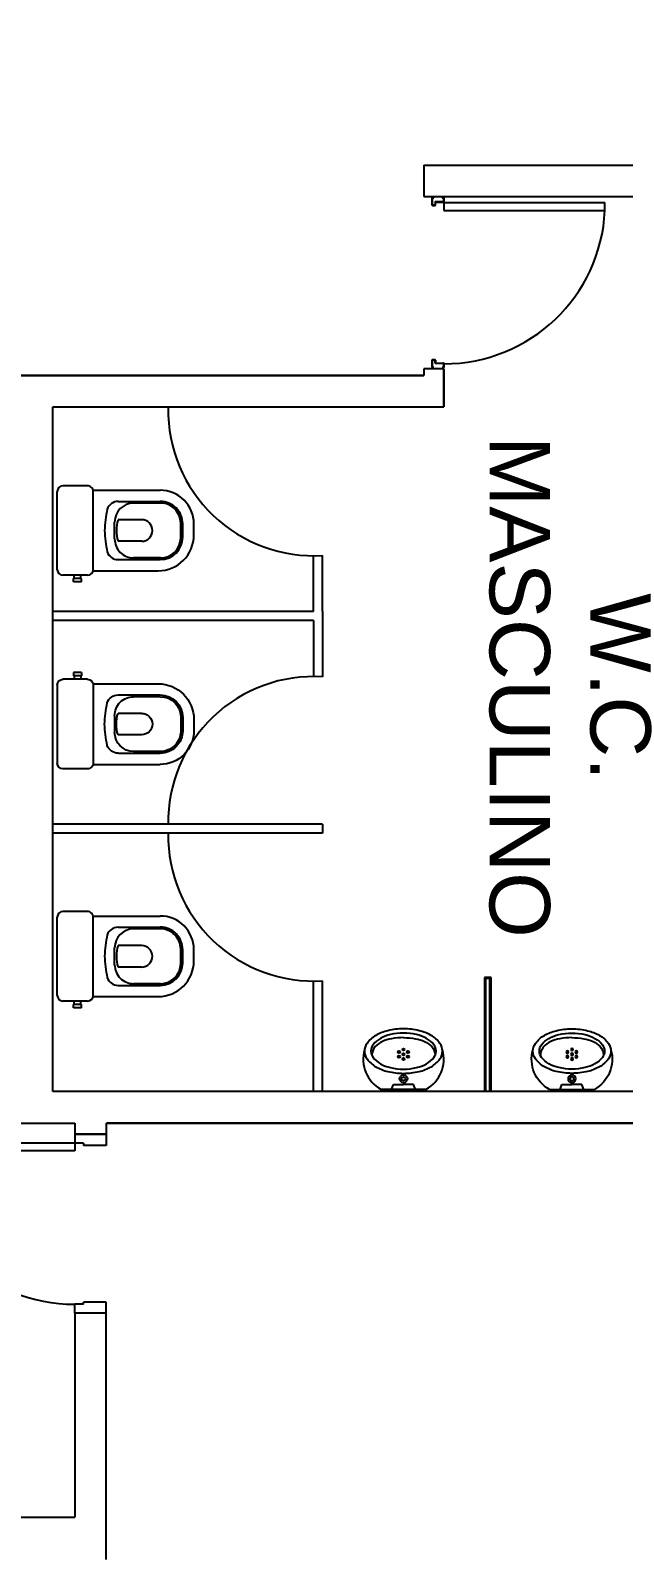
# Model space of a CAD drawing. Header units: metres. Extents: x -331 to 2982, y 362 to 2539.
# Drawn here: x 2873.87 to 2876.52, y 1358.01 to 1364.82 of the extents above; entities that cross this region are included whole.
import ezdxf

# ---------------------------------------------------------------- set-up
doc = ezdxf.new("R2010")
doc.units = ezdxf.units.M
doc.layers.get('0').update_dxf_attribs({"color": 251})
for name, color, linetype in [('Div', 251, 'Continuous'), ('Mob', 251, 'Continuous'), ('Pis', 251, 'Continuous')]:
    doc.layers.add(name, color=color, linetype=linetype)
doc.styles.add('ARIAL', font='arial.ttf')

# ---------------------------------------------------------------- blocks, each defined once
blk = doc.blocks.new('VOG13')
at = {"layer": 'Mob'}
for p, q in [((-20, -15.00000000000006), (-20, -4)), ((-17.5, -1.5), (17.5, -1.5)), ((20, -15), (20, -4)), ((-23, -8.75), (-21.5, -8.75)), ((-23, -12.25), (-23, -8.75)), ((-23, -12.25), (-21.5, -12.25)), ((-21.5, -12.25), (-21.5, -8.75)), ((-21.5, -9), (-20, -9)), ((-21.5, -12), (-20, -12)), ((-18, -17.4494897427839), (-18, -46.5)), ((-17.5, -17.50000000000006), (17.5, -17.5)), ((18, -17.44948974278049), (18, -47.5)), ((-3.75, -27.09999999999991), (3.75, -27.10000000000008)), ((-13, -28.62544588712916), (-13, -35.89999999999992)), ((-4.800000000000182, -39.19999999999987), (-4.800000000000182, -28.60660754293116)), ((4.799999999999727, -39.19999999999987), (4.799999999999727, -28.60660754293133)), ((13, -28.62544588700325), (13, -35.90000000000015)), ((-13, -35.89999999999992), (-13, -47.5)), ((-12.25, -47.60000000000002), (-12.25, -35.59999999999991)), ((12.25, -47.60000000000008), (12.25, -35.60000000000008)), ((13, -35.90000000000015), (13, -47.50000000000006)), ((-3.250000000000455, -56.59999999999997), (3.249999999999545, -56.60000000000008)), ((-3.000000000000455, -57.49999999999994), (2.999999999999545, -57.50000000000006)), ((-2, -62.5), (3, -62.5))]:
    blk.add_line(p, q, dxfattribs=at)
for centre, radius, start, end in [((-17.5, -4), 2.5, 90, 180), ((17.5, -4), 2.5, 0, 90), ((-17.5, -15.00000000000006), 2.5, 180, 270), ((17.5, -15), 2.5, 270, 0), ((-7.813110664907981, -28.66818518254018), 5.18706541523023, 109.3783662082525, 179.5279008906282), ((-3.75, -35.59999999999991), 8.5, 89.99999999999908, 180.0000000000002), ((5.568717784947694, -107.0561904764656), 84.63958132910057, 93.77240367686326, 100.2787942981106), ((-5.568717784948149, -107.0561904764656), 84.63958132910057, 79.72120570188942, 86.22759632313672), ((3.75, -35.60000000000008), 8.5, 0, 89.99999999999899), ((7.813110664907526, -28.66818518254018), 5.18706541523023, 0.4720991093717829, 70.62163379174747), ((-0.8814518079466325, -40.31936161115851), 12.35085534674507, 85.90745438177373, 108.4978685563286), ((0.8814518079461777, -40.31936161115851), 12.35085534674507, 71.50213144367139, 94.09254561822625), ((0, -39.19999999999987), 4.800000000000011, 180, 0), ((-2, -46.5), 16, 180, 270), ((-3, -47.49999999999994), 10, 180.0000000000002, 269.9999999999992), ((-3.25, -47.59999999999997), 9, 180.0000000000002, 269.9999999999986), ((3, -47.50000000000006), 10, 269.9999999999987, 0), ((3, -47.5), 15, 270, 0), ((3.25, -47.60000000000008), 9, 269.9999999999987, 0)]:
    blk.add_arc(centre, radius, start, end, dxfattribs=at)
blk = doc.blocks.new('MIC01')
at = {"layer": 'Mob'}
for p, q in [((-10.02389348735187, 0), (10.02389348735142, 0)), ((-5.302813985662851, 0), (-4.464082119873183, -2.232041059936705)), ((5.302813985662851, 0), (4.464082119872728, -2.232041059936705)), ((-4.464082119873183, -2.232041059936705), (0, -2.232041059936705)), ((4.464082119872728, -2.232041059936705), (0, -2.232041059936705))]:
    blk.add_line(p, q, dxfattribs=at)
for points in [[(-3.410605131648481e-11, -7.142528683921796, 0.05810920625485523), (-6.998402206063929, -7.958627583133079, 0.0717497811945135), (-12.31665105751108, -10.05467209720757, 0.1064940903607846), (-16.29355220466368, -13.61992307159915, 0.1582350419503511), (-17.41837496852531, -17.08520822109523, 0.1582350419503796)], [(17.41837496849075, -17.08520822103526, 0.15823504195034), (16.29355220461775, -13.6199230715431, 0.106494090360777), (12.31665105745287, -10.05467209716522, 0.07174978119451494), (6.998402205997991, -7.958627583108978, 0.05810920625485441), (-3.410605131648481e-11, -7.142528683921796, 0.05810920625485523)], [(-17.41837496852531, -17.08520822109523, 0.1582350419503796), (-16.29355220465141, -20.55049337058756, 0.1064940903607876), (-12.31665105748743, -24.11574434496526, 0.07174978119451024), (-6.998402206033006, -26.21178885902145, 0.05810920625485786), (0, -27.02788775820864, 0.05810920625485522), (6.998402206029823, -26.21178885899747, 0.0717497811945135), (12.31665105747697, -24.11574434492286, 0.1064940903607801), (16.29355220462912, -20.55049337053151, 0.1582350419503642), (17.41837496849075, -17.08520822103526, 0.15823504195034)], [(-4.547473508864641e-13, -23.09954111299942, -0.04415987661630547), (-5.384061955135166, -22.60513674388073, -0.05850391701728608), (-9.440032321183025, -21.36509490569949, -0.1005218111109357), (-12.61832719878748, -19.12497282824762, -0.04144601701917768), (-13.7432316292311, -17.17736620035282, -0.1013012375606854), (-14.10507515612062, -15.34181196312511, -0.003595388000320658), (-14.10185998487032, -15.12581719827642)], [(0, -23.09954111299942, 0.04415987661630547), (5.384061955134712, -22.60513674388073, 0.05850391701728608), (9.44003232118257, -21.36509490569949, 0.1005218111109357), (12.61832719878703, -19.12497282824762, 0.04144601701917768), (13.74323162923065, -17.17736620035282, 0.1013012375606854), (14.10507515612062, -15.34181196312511, 0.00359538800034016), (14.10185998486986, -15.12581719827608)]]:
    blk.add_lwpolyline(points, format="xyb", dxfattribs=at)
blk.add_lwpolyline([(0, -9.03896675411562, 0.05641139868156795), (-5.849455736160962, -9.701025547201766, 0.07016143430196194), (-10.27760355929695, -11.39565631672076, 0.1061035991682846), (-13.60766396544614, -14.29877218107583, 0.161987617514934), (-14.53472634225136, -17.08520822106527, 0.1619876175149315), (-13.60766396544614, -19.87164426105471, 0.1061035991682807), (-10.27760355929695, -22.77476012540978, 0.07016143430197122), (-5.849455736160508, -24.46939089492872, 0.05641139868156758), (0, -25.13144968801487, 0.05641139868156777), (5.849455736160508, -24.46939089492872, 0.07016143430196664), (10.27760355929649, -22.77476012540978, 0.1061035991682786), (13.60766396544568, -19.87164426105488, 0.1619876175149516), (14.53472634225091, -17.08520822106527, 0.1619876175149491), (13.60766396544568, -14.29877218107561, 0.1061035991682753), (10.27760355929649, -11.39565631672076, 0.07016143430195912), (5.849455736160962, -9.701025547201766, 0.05641139868156602)], format="xyb", close=True, dxfattribs=at)
for centre, radius in [((0, -4.713764023614715), 1.755393618039524), ((0, -4.713764023614715), 0.8441294347942989), ((0, -13.57074310043413), 0.509600149456232), ((-2.011056997776905, -14.62790696495568), 0.509600149456232), ((-2.011056997776905, -16.74223469399863), 0.509600149456232), ((0, -15.68507082947713), 0.509600149456232), ((0, -17.79939855852001), 0.509600149456232), ((2.011056997776905, -14.62790696495568), 0.509600149456232), ((2.011056997776905, -16.74223469399863), 0.509600149456232)]:
    blk.add_circle(centre, radius, dxfattribs=at)
for centre, start, end in [((-2.616332658740703, -13.47545098581332), 118.7979395698647, 195.906927476332), ((2.616332658740248, -13.47545098581332), 344.0930725236681, 61.20206043013526)]:
    blk.add_arc(centre, 15.37724737073032, start, end, dxfattribs=at)

msp = doc.modelspace()

# ---------------------------------------------------------------- linework, layer by layer
at = {"lineweight": 0}
msp.add_lwpolyline([(2869.529780533752, 1361.563709184918), (2869.529766709953, 1329.626571527119, 1.000162268804467), (2878.269757025977, 1329.625163169142), (2878.267257801484, 1329.955783529037), (2880.282266578581, 1329.95578352894), (2880.282266578581, 1329.88078352894), (2880.472266578581, 1329.88078352894), (2880.472266578581, 1361.280783529137), (2880.282266578581, 1361.280783529137), (2880.282266578581, 1361.205783529138), (2878.269779626867, 1361.20578352904, 1.039799903503053), (2869.529759374805, 1361.566334554812, 0.005135223154421773)], format="xyb", close=True, dxfattribs=at)
at = {"layer": 'Div', "lineweight": 0}
for p, q in [((2875.134769895794, 1362.220773797963), (2875.134769895794, 1362.470773797961)), ((2875.174769895796, 1362.220773797963), (2875.174769895794, 1362.472005734628)), ((2875.134769895794, 1362.220773797963), (2873.974769895796, 1362.220773797963)), ((2875.174769895796, 1362.220773797963), (2875.174769895796, 1362.180773797963)), ((2875.134769895794, 1362.180773797963), (2873.974769895796, 1362.180773797963)), ((2875.134769895794, 1362.180773797963), (2875.134769895794, 1361.930773797965)), ((2875.174769895796, 1362.180773797963), (2875.174769895794, 1361.929541861298)), ((2875.174769895795, 1361.270773797963), (2873.974769895795, 1361.270773797963)), ((2875.174769895795, 1361.230773797963), (2873.974769895795, 1361.230773797963)), ((2875.174769895795, 1361.270773797963), (2875.174769895795, 1361.230773797963)), ((2875.134769895795, 1360.081147405598), (2875.134769895795, 1360.570399940328)), ((2875.174769895798, 1360.081147405598), (2875.174769895795, 1360.571631876995))]:
    msp.add_line(p, q, dxfattribs=at)
at = {"layer": 'Pis'}
for p, q in [((2875.626616094516, 1364.215773797963), (2875.626616094516, 1364.075773797963)), ((2875.626616094516, 1364.215773797963), (2877.1951383358, 1364.215773797963)), ((2875.626616094516, 1364.075773797963), (2877.303067037452, 1364.075773797963)), ((2875.66361609421, 1364.069173797945), (2875.66361609421, 1364.037373797953)), ((2875.664416093783, 1364.037373797953), (2875.664416093783, 1364.069173797945)), ((2875.67161609459, 1364.070773797963), (2875.665216094286, 1364.070773797963)), ((2875.665216094286, 1364.069973797925), (2875.67161609459, 1364.069973797925)), ((2875.677016093799, 1364.036573797973), (2875.665216094286, 1364.036573797973)), ((2875.665216094286, 1364.035773797935), (2875.677016093799, 1364.035773797935)), ((2875.67161609459, 1364.069973797925), (2875.67161609459, 1364.070773797963)), ((2875.677816094303, 1364.049973797969), (2875.677816094303, 1364.037373797953)), ((2875.678616093875, 1364.037373797953), (2875.678616093875, 1364.049973797969)), ((2875.71501609444, 1364.051573797929), (2875.679416094379, 1364.051573797929)), ((2875.679416094379, 1364.050773797949), (2875.71501609444, 1364.050773797949)), ((2875.71501609444, 1364.070773797963), (2875.708616094136, 1364.070773797963)), ((2875.708616094136, 1364.070773797963), (2875.708616094136, 1364.069973797925)), ((2875.708616094136, 1364.069973797925), (2875.71501609444, 1364.069973797925)), ((2875.715816094012, 1364.069173797945), (2875.715816094012, 1364.052373797967)), ((2875.716616094516, 1364.052373797967), (2875.716616094516, 1364.069173797945)), ((2875.716616094516, 1364.047904336706), (2876.435764896921, 1364.047904336706)), ((2875.716616094516, 1364.047904336706), (2875.716616094516, 1364.012904336706)), ((2876.435764896921, 1364.012904336706), (2876.435764896921, 1364.047904336706)), ((2875.716616094516, 1364.012904336706), (2876.435764896921, 1364.012904336706)), ((2875.66361609421, 1363.312373797981), (2875.66361609421, 1363.344173797973)), ((2875.664416093783, 1363.344173797973), (2875.664416093783, 1363.312373797981)), ((2875.665216094286, 1363.345773797991), (2875.677016093799, 1363.345773797991)), ((2875.677016093799, 1363.344973797953), (2875.665216094286, 1363.344973797953)), ((2875.677816094303, 1363.331573797957), (2875.677816094303, 1363.344173797973)), ((2875.678616093875, 1363.344173797973), (2875.678616093875, 1363.331573797957)), ((2872.172904235201, 1363.275773797966), (2875.62663555639, 1363.275773798063)), ((2875.62663555639, 1363.275773798063), (2872.172904235201, 1363.275773797966)), ((2875.71663555639, 1363.305773797963), (2875.62663555639, 1363.305773797963)), ((2875.62663555639, 1363.305773797963), (2875.62663555639, 1363.275773797966)), ((2875.71663555639, 1363.305773797963), (2875.62663555639, 1363.305773797963)), ((2875.62663555639, 1363.305773797963), (2875.62663555639, 1363.275773798063)), ((2875.665216094286, 1363.311573798001), (2875.67161609459, 1363.311573798001)), ((2875.67161609459, 1363.310773797963), (2875.665216094286, 1363.310773797963)), ((2875.67161609459, 1363.311573798001), (2875.67161609459, 1363.310773797963)), ((2875.679416094379, 1363.330773797977), (2875.71501609444, 1363.330773797977)), ((2875.71501609444, 1363.329973797997), (2875.679416094379, 1363.329973797997)), ((2875.708616094136, 1363.310773797963), (2875.708616094136, 1363.311573798001)), ((2875.708616094136, 1363.311573798001), (2875.71501609444, 1363.311573798001)), ((2875.71501609444, 1363.310773797963), (2875.708616094136, 1363.310773797963)), ((2875.715816094012, 1363.312373797981), (2875.715816094012, 1363.329173797959)), ((2875.716616094516, 1363.329173797959), (2875.716616094516, 1363.312373797981)), ((2875.71663555639, 1363.305773797963), (2875.71663555639, 1363.135773797963)), ((2875.71663555639, 1363.135773798065), (2875.71663555639, 1363.305773797963)), ((2873.969769895795, 1360.076147403678), (2873.969769895795, 1363.135773797963)), ((2873.969769895795, 1363.135773797963), (2875.716616094516, 1363.135773798065)), ((2873.969769895795, 1363.135773797963), (2875.71663555639, 1363.135773798065)), ((2873.969769895795, 1360.076147403678), (2873.969769895795, 1363.135773797963)), ((2875.134769895794, 1362.220773797963), (2875.134769895794, 1362.470773797961)), ((2875.174769895796, 1362.220773797963), (2875.174769895794, 1362.472005734628)), ((2875.134769895794, 1362.220773797963), (2873.974769895796, 1362.220773797963)), ((2875.174769895796, 1362.220773797963), (2875.174769895796, 1362.180773797963)), ((2875.134769895794, 1362.180773797963), (2873.974769895796, 1362.180773797963)), ((2875.134769895794, 1362.180773797963), (2875.134769895794, 1361.930773797965)), ((2875.174769895796, 1362.180773797963), (2875.174769895794, 1361.929541861298)), ((2875.174769895795, 1361.270773797963), (2873.974769895795, 1361.270773797963)), ((2875.174769895795, 1361.230773797963), (2873.974769895795, 1361.230773797963)), ((2875.174769895795, 1361.270773797963), (2875.174769895795, 1361.230773797963)), ((2875.134769895795, 1360.081147405598), (2875.134769895795, 1360.570399940328)), ((2875.174769895798, 1360.081147405598), (2875.174769895795, 1360.571631876995)), ((2875.897269895797, 1360.586147405595), (2875.897269895797, 1360.076147405599)), ((2875.927269895796, 1360.586147405595), (2875.897269895797, 1360.586147405595)), ((2875.902269895797, 1360.581147405595), (2875.902269895797, 1360.081147405599)), ((2875.922269895796, 1360.581147405595), (2875.902269895797, 1360.581147405595)), ((2875.922269895796, 1360.081147405599), (2875.922269895796, 1360.581147405595)), ((2875.927269895796, 1360.076147405599), (2875.927269895796, 1360.586147405595)), ((2878.129779626734, 1360.076147403678), (2873.969769895795, 1360.076147403678)), ((2871.569000024531, 1359.936147403678), (2874.067266078451, 1359.936147403678)), ((2874.067266078451, 1359.936147403678), (2874.067266078451, 1359.886147403679)), ((2874.209779126742, 1359.886147403679), (2874.209779126742, 1359.936147403678)), ((2874.209779126742, 1359.936147403678), (2878.129779626734, 1359.936147403678)), ((2878.122266578443, 1359.936147403678), (2874.209779126742, 1359.936147403678)), ((2874.067266078451, 1359.886147403679), (2874.207266078451, 1359.886147403679)), ((2874.207266078451, 1359.886147403679), (2874.067266078451, 1359.886147403679)), ((2874.067266078451, 1359.886147403679), (2874.067266078451, 1359.846147403679)), ((2874.069779126743, 1359.886147403679), (2874.209779126742, 1359.886147403679)), ((2874.207266078451, 1359.886147403679), (2874.207266078451, 1359.836147403679)), ((2874.067266078451, 1359.846147403679), (2873.348117276047, 1359.846147403679)), ((2874.067266078451, 1359.811147403678), (2873.348117276047, 1359.811147403678)), ((2874.107266078451, 1359.846147403679), (2874.067266078451, 1359.846147403679)), ((2874.067266078451, 1359.846147403679), (2874.067266078451, 1359.811147403678)), ((2874.107266078451, 1359.846147403679), (2874.107266078451, 1359.836147403679)), ((2874.207266078451, 1359.836147403679), (2874.107266078451, 1359.836147403679)), ((2874.107266078451, 1359.126147403678), (2874.067266078451, 1359.126147403678)), ((2874.067266078451, 1359.086147403679), (2874.067266078451, 1359.126147403678)), ((2874.207266078451, 1359.136147403679), (2874.107266078451, 1359.136147403679)), ((2874.107266078451, 1359.126147403678), (2874.107266078451, 1359.136147403679)), ((2874.207266078451, 1359.086147403679), (2874.207266078451, 1359.136147403679)), ((2874.207266078451, 1359.086147403677), (2874.067266078451, 1359.086147403679)), ((2874.067266078451, 1359.086147403679), (2874.067266078451, 1358.175783528906)), ((2874.207266078451, 1359.086147403679), (2874.067266078451, 1359.086147403679)), ((2874.207266078451, 1357.985783528906), (2874.207266078451, 1359.086147403677)), ((2871.569000024531, 1358.175783528906), (2874.067266078451, 1358.175783528906))]:
    msp.add_line(p, q, dxfattribs=at)
at = {"layer": 'Pis', "const_width": 0.03}
msp.add_lwpolyline([(2869.529780533752, 1361.563709184918), (2869.529766709953, 1329.626571527119, 1.000162268804467), (2878.269757025977, 1329.625163169142), (2878.267257801484, 1329.955783529037), (2880.282266578581, 1329.95578352894), (2880.282266578581, 1329.88078352894), (2880.472266578581, 1329.88078352894), (2880.472266578581, 1361.280783529137), (2880.282266578581, 1361.280783529137), (2880.282266578581, 1361.205783529138), (2878.269779626867, 1361.20578352904, 1.039799903503053), (2869.529759374805, 1361.566334554812, 0.005135223154421773)], format="xyb", close=True, dxfattribs=at)
at = {"layer": 'Pis'}
for centre, radius, start, end in [((2875.665216094257, 1364.069173797916), 0.001600000046892092, 89.99999895779588, 179.9999989577959), ((2875.665216094257, 1364.037373797982), 0.001600000046892092, 180.0000010422041, 270.0000010422041), ((2875.665216094024, 1364.069173797683), 0.0008000002417248172, 89.99998124033083, 179.9999812403308), ((2875.665216094024, 1364.037373798215), 0.0008000002417248172, 180.0000187596692, 270.0000187596692), ((2875.677016093828, 1364.037373797982), 0.001600000046892092, 269.9999989577958, 359.9999989577959), ((2875.677016094061, 1364.037373798215), 0.0008000002417248172, 269.9999812403308, 359.9999812403308), ((2875.67941609432, 1364.049973797911), 0.001600000017788262, 89.9999979155917, 179.9999979155917), ((2875.679416094117, 1364.049973797707), 0.0008000002417248172, 89.99998124033083, 179.9999812403308), ((2875.715016094469, 1364.069173797916), 0.001600000046892092, 1.042204127477508e-06, 90.00000104220412), ((2875.715016094236, 1364.069173798149), 0.0007999997760635128, 359.9999854091378, 89.99998540913771), ((2875.715016094469, 1364.052373797996), 0.001600000046892092, 269.9999989577958, 359.9999989577959), ((2875.715016094207, 1364.052373797734), 0.0007999998051673513, 270.0000166752706, 1.66752705894606e-05), ((2875.716616094516, 1364.047904336706), 0.7199999999999918, 270, 357.2136904000477), ((2875.665216094257, 1363.344173797944), 0.001600000046892092, 89.99999895779588, 179.9999989577959), ((2875.665216094024, 1363.344173797711), 0.0008000002417248172, 89.99998124033083, 179.9999812403308), ((2875.677016093828, 1363.344173797944), 0.001600000046892092, 1.042204127477508e-06, 90.00000104220412), ((2875.677016094061, 1363.344173797711), 0.0008000002417248172, 1.875966917604871e-05, 90.00001875966919), ((2875.665216094257, 1363.31237379801), 0.001600000046892092, 180.0000010422041, 270.0000010422041), ((2875.665216094024, 1363.312373798243), 0.0008000002417248172, 180.0000187596692, 270.0000187596692), ((2875.67941609432, 1363.331573798015), 0.001600000017788262, 180.0000020844083, 270.0000020844083), ((2875.679416094117, 1363.331573798219), 0.0008000002417248172, 180.0000187596692, 270.0000187596692), ((2875.715016094469, 1363.32917379793), 0.001600000046892092, 1.042204127477508e-06, 90.00000104220412), ((2875.715016094207, 1363.329173798192), 0.0007999998051673513, 359.9999833247294, 89.99998332472943), ((2875.715016094469, 1363.31237379801), 0.001600000046892092, 269.9999989577958, 359.9999989577959), ((2875.715016094236, 1363.312373797777), 0.0007999997760635128, 270.0000145908623, 1.459086229659073e-05), ((2875.134769895793, 1363.120773797961), 0.65, 179.1184916929948, 273.5281233413241), ((2875.134769895793, 1361.280773797965), 0.65, 86.47187665867584, 180.8815083070052), ((2875.134769895794, 1361.220399940328), 0.65, 179.1184916929942, 273.5281233413241), ((2874.067266078451, 1359.846147403679), 0.7199999999999918, 182.7863095999523, 270)]:
    msp.add_arc(centre, radius, start, end, dxfattribs=at)

# ---------------------------------------------------------------- block references
at = {"layer": 'Pis', "extrusion": (0, 0, -1), "yscale": 0.01000000000021828, "rotation": 270}
for p, xscale, zscale in [((-2873.974769895799, 1362.583185964227), -0.01000000000021828, -0.01000000000021828), ((-2873.974769895799, 1361.718361631694), 0.01000000000021828, -0.009999999999990905), ((-2873.974769895799, 1360.680954818016), -0.01000000000021828, -0.01000000000021828)]:
    msp.add_blockref('VOG13', p, dxfattribs=dict(at, xscale=xscale, zscale=zscale))
at = {"layer": 'Pis', "rotation": 180}
for p, xscale, yscale, zscale in [((2875.536019895796, 1360.086510866629), 0.01000000000021828, 0.01000000000021828, 0.01000000000021828), ((2876.288519895797, 1360.086510866629), -0.01000000000021828, 0.009999999999763531, 0.009999999999990905)]:
    msp.add_blockref('MIC01', p, dxfattribs=dict(at, xscale=xscale, yscale=yscale, zscale=zscale))

# ---------------------------------------------------------------- texts
at = {"layer": 'Pis', "insert": (2875.916818788454, 1361.884671843806), "char_height": 0.27, "width": 2.26260000000002, "attachment_point": 8, "rotation": 270.0000000002996, "style": 'ARIAL'}
msp.add_mtext('W.C.\\PMASCULINO', dxfattribs=at)

doc.saveas('drawing.dxf')
